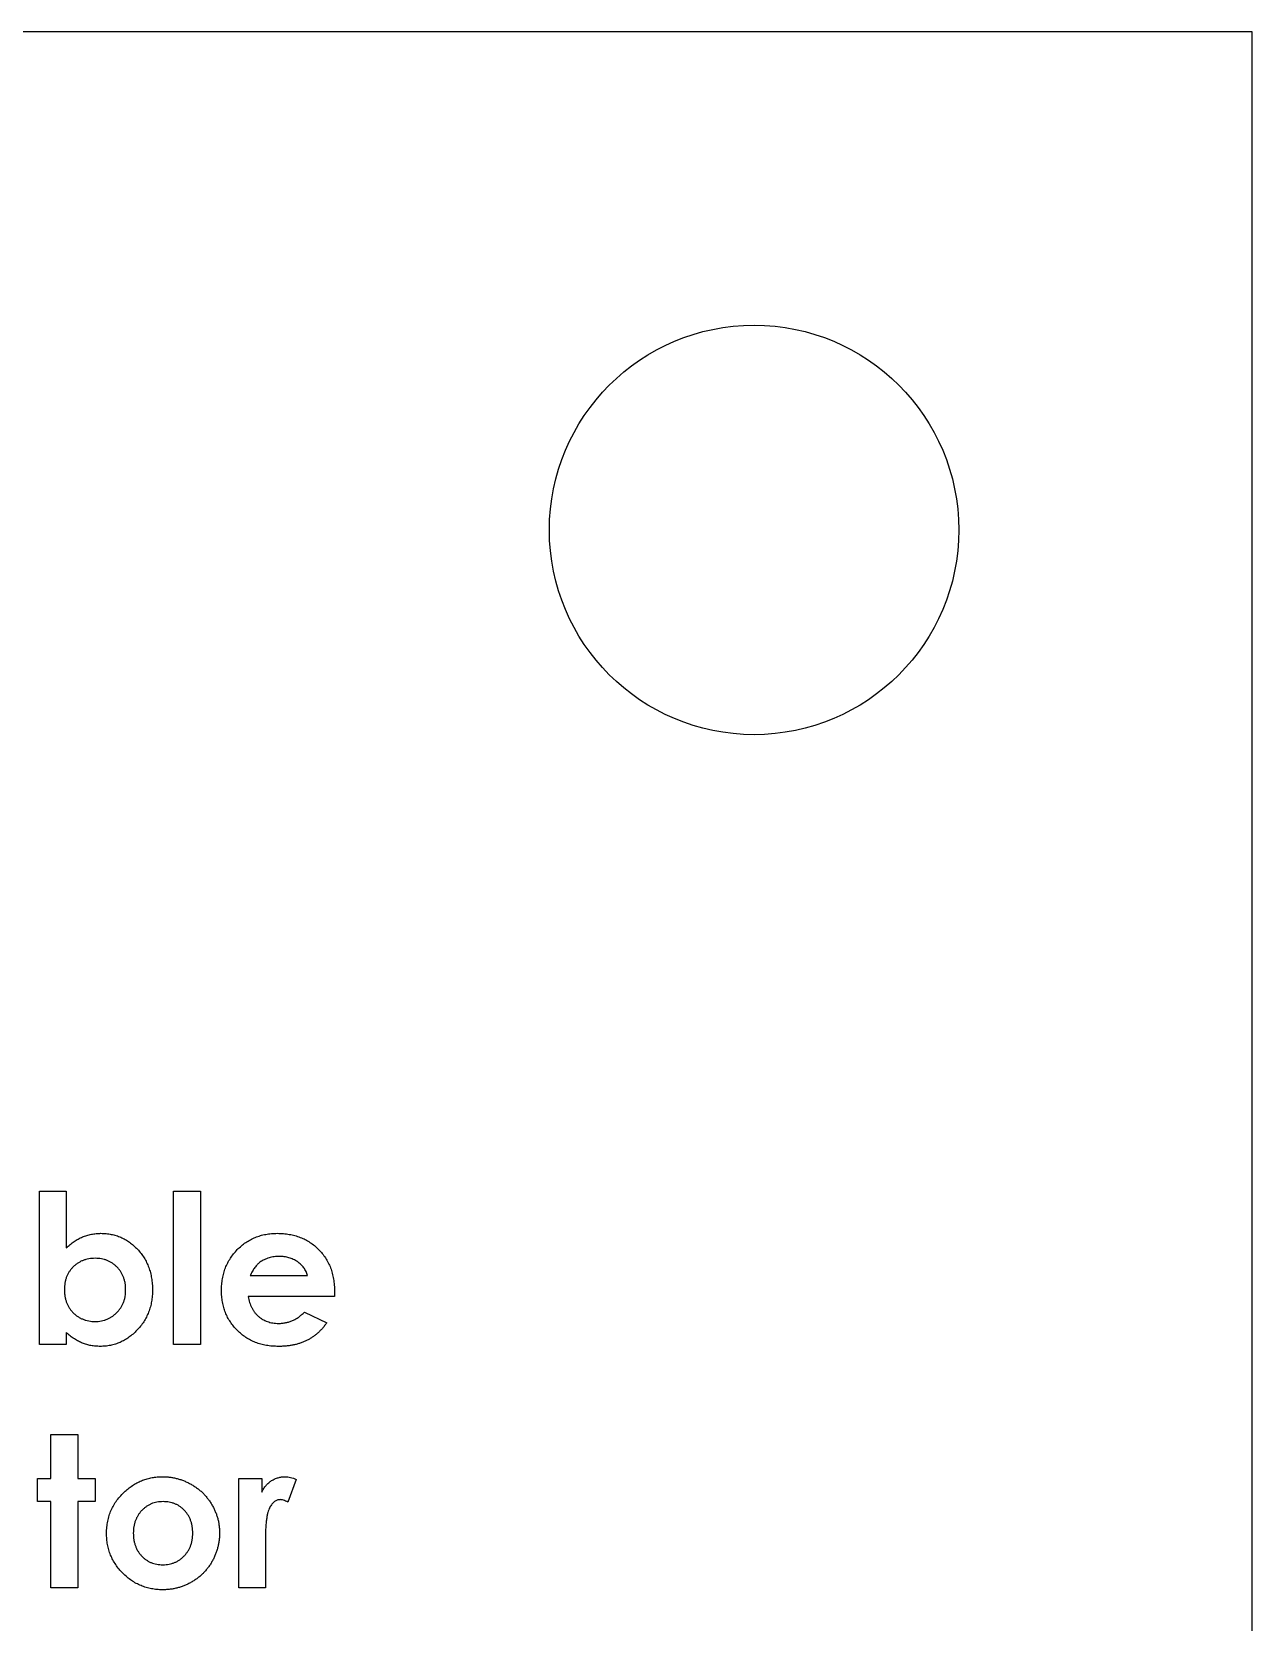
# Model space of a CAD drawing. Header units: inches. Extents: x -5 to 5, y -2.2 to 1.6.
# Drawn here: x 3.775 to 5, y 0 to 1.596 of the extents above; entities that cross this region are included whole.
import ezdxf

# ---------------------------------------------------------------- set-up
doc = ezdxf.new("R2010")
doc.units = ezdxf.units.IN
doc.header["$MEASUREMENT"] = 0

msp = doc.modelspace()

# ---------------------------------------------------------------- linework, layer by layer
at = {"color": 7, "linetype": 'Continuous', "lineweight": 25}
for p, q in [((5, 1.5963), (-5, 1.5963)), ((5, -1.5963), (5, 1.5963)), ((3.7827, 0.4326), (3.8096, 0.4326)), ((3.7827, 0.2787), (3.7827, 0.4326)), ((3.8096, 0.4326), (3.8096, 0.3756)), ((3.9173, 0.2787), (3.9173, 0.4326)), ((3.9173, 0.4326), (3.9442, 0.4326)), ((3.9442, 0.4326), (3.9442, 0.2787)), ((3.9942, 0.348), (4.0519, 0.348)), ((4.0788, 0.3268), (3.9923, 0.3268)), ((4.0788, 0.3319), (4.0788, 0.3268)), ((4.0486, 0.3113), (4.0712, 0.3006)), ((3.8096, 0.2907), (3.8096, 0.2787)), ((3.8096, 0.2787), (3.7827, 0.2787)), ((3.9442, 0.2787), (3.9173, 0.2787)), ((3.7942, 0.1441), (3.7942, 0.1884)), ((3.7942, 0.1884), (3.8212, 0.1884)), ((3.8212, 0.1884), (3.8212, 0.1441)), ((3.7808, 0.121), (3.7808, 0.1441)), ((3.7808, 0.1441), (3.7942, 0.1441)), ((3.8212, 0.1441), (3.8385, 0.1441)), ((3.8385, 0.1441), (3.8385, 0.121)), ((3.9827, 0.0345), (3.9827, 0.1441)), ((3.9827, 0.1441), (4.0058, 0.1441)), ((4.0058, 0.1441), (4.0058, 0.1306)), ((4.0404, 0.1433), (4.032, 0.1205)), ((3.7942, 0.121), (3.7808, 0.121)), ((3.7942, 0.0345), (3.7942, 0.121)), ((3.8385, 0.121), (3.8212, 0.121)), ((3.8212, 0.121), (3.8212, 0.0345)), ((4.0095, 0.0842), (4.0096, 0.0789)), ((4.0096, 0.0789), (4.0096, 0.0345)), ((3.8212, 0.0345), (3.7942, 0.0345)), ((4.0096, 0.0345), (3.9827, 0.0345))]:
    msp.add_line(p, q, dxfattribs=at)
msp.add_circle((4.5, 1.0963), 0.2055, dxfattribs=at)
for points, knots in [([(3.8096, 0.3756), (3.8109, 0.3768), (3.8133, 0.3791), (3.8173, 0.3821), (3.8215, 0.3846), (3.8258, 0.3867), (3.8302, 0.3883), (3.8348, 0.3895), (3.8396, 0.3901), (3.8428, 0.3902), (3.8444, 0.3903)], [0, 0, 0, 0, 0.132648, 0.260396, 0.385476, 0.507708, 0.62942, 0.750914, 0.874422, 1, 1, 1, 1]), ([(3.8444, 0.3903), (3.8462, 0.3902), (3.8497, 0.3901), (3.8548, 0.3894), (3.8597, 0.3881), (3.8644, 0.3864), (3.8689, 0.3841), (3.8732, 0.3814), (3.8773, 0.3781), (3.8811, 0.3743), (3.8847, 0.3702), (3.8878, 0.3658), (3.8903, 0.3611), (3.8925, 0.3561), (3.8941, 0.3508), (3.8953, 0.3452), (3.896, 0.3394), (3.8961, 0.3354), (3.8962, 0.3333)], [0, 0, 0, 0, 0.061624, 0.12138, 0.180256, 0.238142, 0.296489, 0.355776, 0.416247, 0.479076, 0.54232, 0.604902, 0.667516, 0.730346, 0.794405, 0.860608, 0.92894, 1, 1, 1, 1]), ([(3.9654, 0.3329), (3.9654, 0.335), (3.9655, 0.3389), (3.9663, 0.3447), (3.9675, 0.3503), (3.9693, 0.3556), (3.9715, 0.3606), (3.9743, 0.3653), (3.9775, 0.3698), (3.9812, 0.374), (3.9853, 0.3778), (3.9897, 0.3812), (3.9944, 0.384), (3.9993, 0.3863), (4.0044, 0.3881), (4.0098, 0.3893), (4.0155, 0.3902), (4.0194, 0.3902), (4.0213, 0.3903)], [0, 0, 0, 0, 0.067451, 0.132706, 0.195663, 0.257481, 0.318729, 0.379576, 0.441281, 0.50399, 0.566629, 0.62786, 0.688183, 0.748487, 0.808936, 0.870587, 0.934225, 1, 1, 1, 1]), ([(4.0213, 0.3903), (4.0234, 0.3902), (4.0275, 0.3901), (4.0334, 0.3894), (4.0391, 0.3881), (4.0445, 0.3864), (4.0495, 0.3841), (4.0543, 0.3813), (4.0588, 0.378), (4.0629, 0.3743), (4.0666, 0.3701), (4.0699, 0.3656), (4.0727, 0.3608), (4.075, 0.3556), (4.0767, 0.3502), (4.078, 0.3444), (4.0787, 0.3382), (4.0788, 0.334), (4.0788, 0.3319)], [0, 0, 0, 0, 0.0675, 0.132529, 0.19498, 0.255982, 0.315768, 0.37518, 0.435072, 0.495743, 0.556656, 0.616619, 0.676758, 0.737601, 0.799533, 0.863575, 0.930221, 1, 1, 1, 1]), ([(4.0235, 0.3672), (4.0217, 0.3671), (4.0182, 0.367), (4.0131, 0.3658), (4.0083, 0.364), (4.0054, 0.3621), (4.004, 0.3612)], [0, 0, 0, 0, 0.261049, 0.510296, 0.754558, 1, 1, 1, 1]), ([(4.0519, 0.348), (4.0514, 0.3493), (4.0504, 0.3521), (4.0481, 0.3558), (4.0451, 0.3591), (4.0416, 0.362), (4.0375, 0.3643), (4.0332, 0.366), (4.0284, 0.367), (4.0252, 0.3671), (4.0235, 0.3672)], [0, 0, 0, 0, 0.11928, 0.237159, 0.356489, 0.480961, 0.607829, 0.735017, 0.864689, 1, 1, 1, 1]), ([(3.8386, 0.3653), (3.8375, 0.3652), (3.8354, 0.3652), (3.8322, 0.3648), (3.8293, 0.3641), (3.8264, 0.3632), (3.8237, 0.3619), (3.8211, 0.3604), (3.8187, 0.3586), (3.8164, 0.3566), (3.8144, 0.3543), (3.8126, 0.3519), (3.8111, 0.3493), (3.8098, 0.3465), (3.8089, 0.3436), (3.8082, 0.3405), (3.8078, 0.3372), (3.8077, 0.335), (3.8077, 0.3338)], [0, 0, 0, 0, 0.066279, 0.129944, 0.191681, 0.251804, 0.311878, 0.37178, 0.43216, 0.494106, 0.5556, 0.61683, 0.677256, 0.737884, 0.800505, 0.864611, 0.930687, 1, 1, 1, 1]), ([(3.8692, 0.3338), (3.8692, 0.3349), (3.8691, 0.3371), (3.8688, 0.3403), (3.868, 0.3434), (3.8671, 0.3463), (3.8659, 0.3491), (3.8644, 0.3517), (3.8626, 0.3542), (3.8606, 0.3564), (3.8583, 0.3585), (3.856, 0.3603), (3.8534, 0.3619), (3.8507, 0.3631), (3.8479, 0.3641), (3.8449, 0.3648), (3.8418, 0.3652), (3.8397, 0.3652), (3.8386, 0.3653)], [0, 0, 0, 0, 0.068418, 0.134802, 0.198611, 0.260756, 0.321667, 0.382903, 0.4437, 0.505935, 0.568128, 0.628667, 0.688638, 0.748437, 0.809234, 0.870665, 0.934021, 1, 1, 1, 1]), ([(4.004, 0.3612), (4.0031, 0.3605), (4.0012, 0.359), (3.9988, 0.3559), (3.9963, 0.3522), (3.995, 0.3494), (3.9942, 0.348)], [0, 0, 0, 0, 0.205398, 0.437897, 0.702016, 1, 1, 1, 1]), ([(3.8077, 0.3338), (3.8077, 0.3327), (3.8078, 0.3304), (3.8082, 0.3271), (3.8089, 0.3239), (3.8098, 0.3209), (3.8111, 0.3181), (3.8126, 0.3154), (3.8144, 0.3129), (3.8164, 0.3106), (3.8187, 0.3086), (3.8211, 0.3067), (3.8237, 0.3052), (3.8264, 0.304), (3.8292, 0.303), (3.8322, 0.3023), (3.8354, 0.3019), (3.8375, 0.3018), (3.8386, 0.3018)], [0, 0, 0, 0, 0.0698246, 0.1370338, 0.2016756, 0.2642449, 0.3259177, 0.3867847, 0.4478889, 0.5096672, 0.5713985, 0.6315363, 0.6908414, 0.750317, 0.8102289, 0.8713509, 0.9343809, 1, 1, 1, 1]), ([(3.8386, 0.3018), (3.8397, 0.3018), (3.8417, 0.3019), (3.8448, 0.3023), (3.8477, 0.303), (3.8505, 0.304), (3.8532, 0.3053), (3.8558, 0.3068), (3.8581, 0.3087), (3.8604, 0.3108), (3.8625, 0.3131), (3.8643, 0.3156), (3.8658, 0.3182), (3.8671, 0.321), (3.8681, 0.324), (3.8688, 0.3271), (3.8691, 0.3304), (3.8692, 0.3326), (3.8692, 0.3338)], [0, 0, 0, 0, 0.063857, 0.1264, 0.186368, 0.246314, 0.305548, 0.365765, 0.426397, 0.489164, 0.552425, 0.614149, 0.675935, 0.737677, 0.800494, 0.864605, 0.931288, 1, 1, 1, 1]), ([(3.8962, 0.3333), (3.8961, 0.3314), (3.896, 0.3275), (3.8953, 0.3218), (3.8941, 0.3164), (3.8923, 0.3112), (3.8901, 0.3062), (3.8875, 0.3015), (3.8843, 0.2971), (3.8806, 0.293), (3.8767, 0.2892), (3.8725, 0.2859), (3.8681, 0.2831), (3.8636, 0.2808), (3.8589, 0.279), (3.8539, 0.2778), (3.8488, 0.2769), (3.8454, 0.2769), (3.8436, 0.2768)], [0, 0, 0, 0, 0.06866, 0.135343, 0.199959, 0.263049, 0.325881, 0.388744, 0.451973, 0.516706, 0.580831, 0.6426, 0.702706, 0.761562, 0.820266, 0.879182, 0.938684, 1, 1, 1, 1]), ([(4.0226, 0.2768), (4.0205, 0.2769), (4.0165, 0.2769), (4.0105, 0.2777), (4.0049, 0.279), (3.9996, 0.2807), (3.9945, 0.283), (3.9898, 0.2858), (3.9853, 0.289), (3.9813, 0.2928), (3.9775, 0.2969), (3.9743, 0.3013), (3.9715, 0.3059), (3.9693, 0.3108), (3.9675, 0.316), (3.9663, 0.3214), (3.9655, 0.3271), (3.9654, 0.331), (3.9654, 0.3329)], [0, 0, 0, 0, 0.068973, 0.135079, 0.198876, 0.261192, 0.322136, 0.383017, 0.444315, 0.506363, 0.568185, 0.628944, 0.689079, 0.748666, 0.809078, 0.870918, 0.93437, 1, 1, 1, 1]), ([(3.9923, 0.3268), (3.9925, 0.3258), (3.9928, 0.3238), (3.9936, 0.321), (3.9945, 0.3183), (3.9957, 0.3157), (3.997, 0.3133), (3.9986, 0.3111), (4.0003, 0.309), (4.0022, 0.3071), (4.0043, 0.3054), (4.0066, 0.3039), (4.0089, 0.3027), (4.0115, 0.3017), (4.0141, 0.3009), (4.0169, 0.3003), (4.0198, 0.3), (4.0218, 0.2999), (4.0229, 0.2999)], [0, 0, 0, 0, 0.068206, 0.13403, 0.198035, 0.259813, 0.320405, 0.380626, 0.441026, 0.501202, 0.561691, 0.621161, 0.680802, 0.740903, 0.802582, 0.866186, 0.9316, 1, 1, 1, 1]), ([(4.0229, 0.2999), (4.0241, 0.2999), (4.0265, 0.3), (4.0301, 0.3006), (4.0335, 0.3014), (4.0368, 0.3027), (4.04, 0.3043), (4.043, 0.3063), (4.0459, 0.3086), (4.0477, 0.3104), (4.0486, 0.3113)], [0, 0, 0, 0, 0.127629, 0.25134, 0.372249, 0.494281, 0.61618, 0.739791, 0.867336, 1, 1, 1, 1]), ([(3.8436, 0.2768), (3.8421, 0.2769), (3.839, 0.2769), (3.8344, 0.2775), (3.8301, 0.2786), (3.8258, 0.28), (3.8217, 0.2819), (3.8176, 0.2843), (3.8135, 0.2873), (3.8109, 0.2895), (3.8096, 0.2907)], [0, 0, 0, 0, 0.124552, 0.245253, 0.364043, 0.481077, 0.600625, 0.726476, 0.859067, 1, 1, 1, 1]), ([(4.0712, 0.3006), (4.0704, 0.2996), (4.069, 0.2976), (4.0667, 0.2949), (4.0643, 0.2923), (4.0619, 0.29), (4.0592, 0.2878), (4.0566, 0.2859), (4.0537, 0.2842), (4.0508, 0.2826), (4.0477, 0.2812), (4.0445, 0.2801), (4.0412, 0.279), (4.0378, 0.2782), (4.0342, 0.2776), (4.0304, 0.2771), (4.0265, 0.2769), (4.0239, 0.2768), (4.0226, 0.2768)], [0, 0, 0, 0, 0.06426, 0.127328, 0.18942, 0.250008, 0.309331, 0.368387, 0.427142, 0.485687, 0.544505, 0.604586, 0.665832, 0.728669, 0.793472, 0.859914, 0.928702, 1, 1, 1, 1]), ([(3.8686, 0.1314), (3.87, 0.1325), (3.8726, 0.1349), (3.877, 0.1378), (3.8815, 0.1404), (3.8861, 0.1425), (3.8909, 0.144), (3.8958, 0.1452), (3.9009, 0.1459), (3.9043, 0.146), (3.9061, 0.146)], [0, 0, 0, 0, 0.131014, 0.258464, 0.38258, 0.504991, 0.627227, 0.749297, 0.87369, 1, 1, 1, 1]), ([(3.9061, 0.146), (3.9073, 0.146), (3.9099, 0.146), (3.9136, 0.1456), (3.9173, 0.145), (3.921, 0.1442), (3.9245, 0.1431), (3.928, 0.1418), (3.9315, 0.1403), (3.9349, 0.1384), (3.9381, 0.1365), (3.9412, 0.1343), (3.9442, 0.132), (3.9469, 0.1295), (3.9494, 0.1267), (3.9518, 0.1239), (3.9539, 0.1209), (3.9559, 0.1177), (3.9577, 0.1144), (3.9592, 0.111), (3.9606, 0.1076), (3.9616, 0.1041), (3.9625, 0.1005), (3.963, 0.0968), (3.9634, 0.0931), (3.9634, 0.0907), (3.9635, 0.0894)], [0, 0, 0, 0, 0.042599, 0.084364, 0.126142, 0.167706, 0.209066, 0.250973, 0.293148, 0.336041, 0.378761, 0.420893, 0.462622, 0.503914, 0.545188, 0.586138, 0.627722, 0.669585, 0.711432, 0.752691, 0.793971, 0.834592, 0.875577, 0.91664, 0.958072, 1, 1, 1, 1]), ([(4.0058, 0.1306), (4.0064, 0.1318), (4.0077, 0.1342), (4.01, 0.1373), (4.0127, 0.14), (4.0157, 0.1422), (4.0189, 0.1439), (4.0223, 0.1451), (4.0258, 0.1459), (4.0282, 0.146), (4.0294, 0.146)], [0, 0, 0, 0, 0.137333, 0.268422, 0.393205, 0.51643, 0.637793, 0.758061, 0.877719, 1, 1, 1, 1]), ([(4.0294, 0.146), (4.0303, 0.146), (4.0321, 0.1459), (4.0348, 0.1454), (4.0376, 0.1445), (4.0394, 0.1437), (4.0404, 0.1433)], [0, 0, 0, 0, 0.232851, 0.474168, 0.731339, 1, 1, 1, 1]), ([(3.85, 0.0892), (3.8501, 0.0913), (3.8502, 0.0954), (3.8511, 0.1013), (3.8525, 0.107), (3.8546, 0.1124), (3.8572, 0.1176), (3.8604, 0.1225), (3.8642, 0.1271), (3.8671, 0.1299), (3.8686, 0.1314)], [0, 0, 0, 0, 0.130489, 0.256474, 0.379237, 0.500978, 0.622367, 0.744855, 0.870259, 1, 1, 1, 1]), ([(3.9067, 0.121), (3.9056, 0.121), (3.9036, 0.1209), (3.9006, 0.1206), (3.8977, 0.1198), (3.8949, 0.1189), (3.8924, 0.1176), (3.8898, 0.1161), (3.8876, 0.1142), (3.8854, 0.1122), (3.8834, 0.1099), (3.8817, 0.1074), (3.8802, 0.1048), (3.879, 0.102), (3.8781, 0.0991), (3.8774, 0.096), (3.877, 0.0928), (3.8769, 0.0906), (3.8769, 0.0895)], [0, 0, 0, 0, 0.064416, 0.126803, 0.187423, 0.246518, 0.306285, 0.365703, 0.426477, 0.488622, 0.550895, 0.612679, 0.673914, 0.735734, 0.798735, 0.86329, 0.930665, 1, 1, 1, 1]), ([(3.9365, 0.0895), (3.9365, 0.0906), (3.9365, 0.0928), (3.9361, 0.0961), (3.9354, 0.0992), (3.9345, 0.1022), (3.9333, 0.105), (3.9319, 0.1076), (3.9301, 0.11), (3.9282, 0.1123), (3.926, 0.1143), (3.9237, 0.1162), (3.9212, 0.1177), (3.9186, 0.1189), (3.9158, 0.1199), (3.9129, 0.1206), (3.9098, 0.1209), (3.9077, 0.121), (3.9067, 0.121)], [0, 0, 0, 0, 0.070243, 0.13784, 0.202698, 0.265406, 0.326938, 0.388125, 0.449117, 0.511101, 0.572086, 0.632197, 0.691339, 0.750564, 0.810546, 0.871335, 0.934654, 1, 1, 1, 1]), ([(4.0243, 0.123), (4.0238, 0.1229), (4.0228, 0.1229), (4.0213, 0.1225), (4.0199, 0.1219), (4.0185, 0.121), (4.0172, 0.1199), (4.016, 0.1185), (4.0149, 0.1169), (4.0137, 0.115), (4.0127, 0.1128), (4.0119, 0.1101), (4.0111, 0.1069), (4.0106, 0.1033), (4.0101, 0.0992), (4.0098, 0.0946), (4.0095, 0.0896), (4.0095, 0.0861), (4.0095, 0.0842)], [0, 0, 0, 0, 0.034015, 0.066912, 0.101141, 0.136381, 0.173598, 0.214076, 0.25798, 0.305417, 0.358685, 0.420924, 0.492691, 0.574131, 0.665182, 0.766513, 0.878314, 1, 1, 1, 1]), ([(4.032, 0.1205), (4.0313, 0.1209), (4.0299, 0.1216), (4.0278, 0.1224), (4.026, 0.1229), (4.0248, 0.1229), (4.0243, 0.123)], [0, 0, 0, 0, 0.303597, 0.570645, 0.80107, 1, 1, 1, 1]), ([(3.9062, 0.0326), (3.9043, 0.0326), (3.9005, 0.0327), (3.895, 0.0335), (3.8897, 0.0348), (3.8846, 0.0366), (3.8797, 0.0389), (3.875, 0.0418), (3.8706, 0.0452), (3.8664, 0.049), (3.8625, 0.0532), (3.8592, 0.0577), (3.8564, 0.0624), (3.854, 0.0674), (3.8522, 0.0725), (3.8509, 0.0779), (3.8502, 0.0835), (3.8501, 0.0873), (3.85, 0.0892)], [0, 0, 0, 0, 0.064375, 0.126884, 0.188201, 0.248894, 0.309599, 0.371125, 0.433466, 0.498143, 0.562593, 0.625474, 0.687114, 0.748125, 0.809457, 0.871431, 0.934611, 1, 1, 1, 1]), ([(3.8769, 0.0895), (3.8769, 0.0883), (3.877, 0.086), (3.8774, 0.0827), (3.878, 0.0796), (3.879, 0.0766), (3.8801, 0.0738), (3.8816, 0.0711), (3.8833, 0.0686), (3.8853, 0.0664), (3.8874, 0.0643), (3.8898, 0.0625), (3.8922, 0.061), (3.8948, 0.0597), (3.8976, 0.0588), (3.9004, 0.0581), (3.9035, 0.0577), (3.9055, 0.0576), (3.9066, 0.0576)], [0, 0, 0, 0, 0.071358, 0.139456, 0.204809, 0.268587, 0.330587, 0.392213, 0.45361, 0.515092, 0.576402, 0.636039, 0.695407, 0.753981, 0.813285, 0.873377, 0.935374, 1, 1, 1, 1]), ([(3.9635, 0.0894), (3.9634, 0.0881), (3.9634, 0.0856), (3.963, 0.0819), (3.9624, 0.0782), (3.9616, 0.0746), (3.9605, 0.0711), (3.9592, 0.0676), (3.9577, 0.0642), (3.9559, 0.0608), (3.9539, 0.0576), (3.9518, 0.0545), (3.9494, 0.0517), (3.9469, 0.049), (3.9442, 0.0465), (3.9414, 0.0441), (3.9383, 0.042), (3.9351, 0.04), (3.9318, 0.0383), (3.9284, 0.0367), (3.9249, 0.0355), (3.9213, 0.0344), (3.9177, 0.0336), (3.9139, 0.033), (3.9101, 0.0326), (3.9075, 0.0326), (3.9062, 0.0326)], [0, 0, 0, 0, 0.042168, 0.083839, 0.125192, 0.166335, 0.207602, 0.24867, 0.290582, 0.332926, 0.374978, 0.416741, 0.457857, 0.498809, 0.539516, 0.58042, 0.62191, 0.663502, 0.705394, 0.746864, 0.788245, 0.829736, 0.871532, 0.913825, 0.956495, 1, 1, 1, 1]), ([(3.9066, 0.0576), (3.9076, 0.0576), (3.9097, 0.0577), (3.9127, 0.0581), (3.9156, 0.0588), (3.9184, 0.0598), (3.921, 0.061), (3.9235, 0.0626), (3.9258, 0.0644), (3.928, 0.0665), (3.93, 0.0688), (3.9318, 0.0713), (3.9333, 0.0739), (3.9345, 0.0767), (3.9354, 0.0797), (3.936, 0.0828), (3.9365, 0.0861), (3.9365, 0.0883), (3.9365, 0.0895)], [0, 0, 0, 0, 0.064469, 0.126397, 0.186939, 0.246099, 0.305348, 0.364572, 0.424924, 0.486952, 0.54955, 0.611149, 0.672922, 0.73501, 0.798049, 0.862643, 0.930041, 1, 1, 1, 1])]:
    msp.add_open_spline(points, degree=3, knots=knots, dxfattribs=at)

doc.saveas('drawing.dxf')
